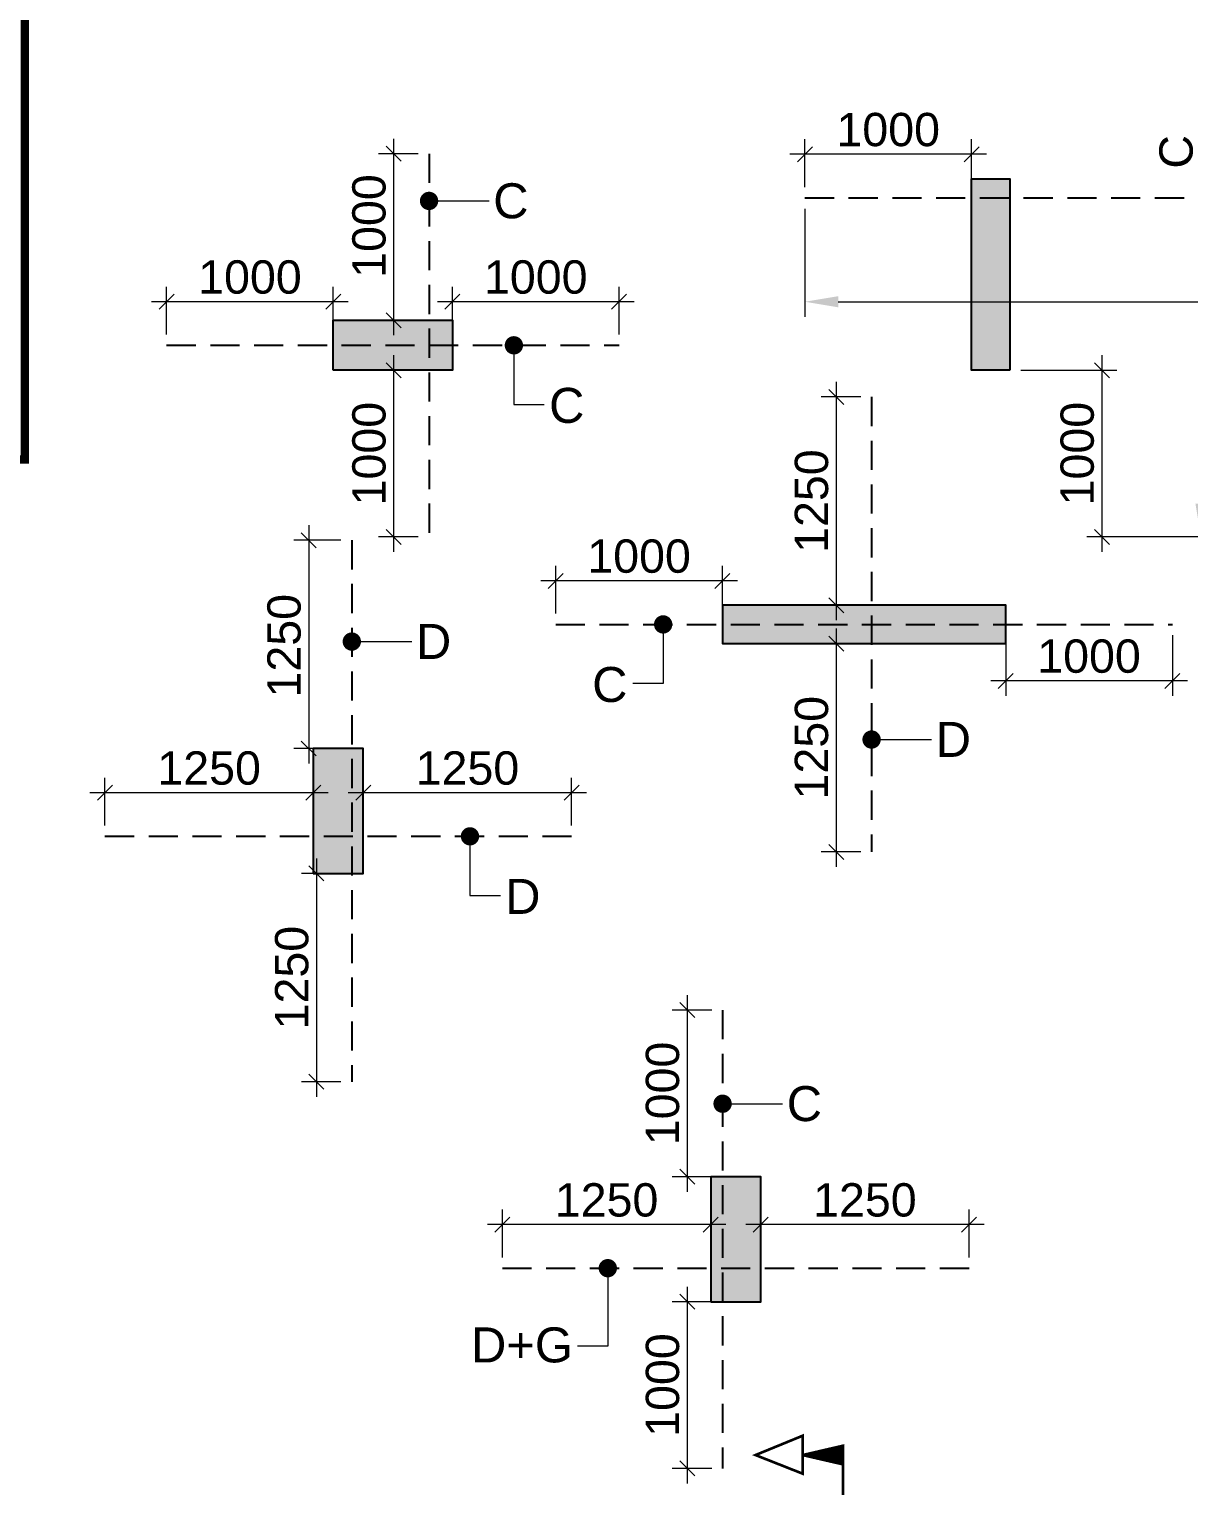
# Model space of a CAD drawing. Header units: millimetres. Extents: x 1123469 to 1752051, y -126924 to 196924.
# Drawn here: x 1473829 to 1480788, y 142469 to 151212 of the extents above; entities that cross this region are included whole.
import ezdxf

# ---------------------------------------------------------------- set-up
doc = ezdxf.new("R2010")
doc.units = ezdxf.units.MM
doc.header["$LTSCALE"] = 500
doc.header["$MEASUREMENT"] = 0
doc.header["$PDMODE"] = 34
doc.linetypes.add('CONTINOUS', pattern=[0])
doc.linetypes.add('HIDDEN', pattern=[0.375, 0.25, -0.125])
doc.layers.get('Defpoints').update_dxf_attribs({"lineweight": 0})
for name, color, linetype in [('3BEAM NO', 6, 'Continuous'), ('COL. DIM', 3, 'Continuous'), ('reinf.', 4, 'Continuous'), ('TEXT 1', 1, 'Continuous'), ('TOWER AREA COLUMN.', 6, 'Continuous')]:
    doc.layers.add(name, color=color, linetype=linetype)
for name, color, linetype, lineweight in [('ARWO', 1, 'Continuous', 18), ('CUT OUT', 1, 'Continuous', 13), ('FOOTING', 1, 'Continuous', 15), ('TOWER COL HATCH', 253, 'Continuous', 20)]:
    doc.layers.add(name, color=color, linetype=linetype, lineweight=lineweight)
doc.styles.add('3mm', font='arial.ttf')
doc.dimstyles.new('PARAMVEER', dxfattribs={"dimtxt": 200, "dimasz": 100, "dimexe": 0, "dimexo": 25, "dimgap": 10, "dimtad": 1, "dimdec": 0, "dimrnd": 5, "dimzin": 0, "dimdsep": 46, "dimtxsty": '3mm', "dimblk": 'OBLIQUE', "dimcen": 0.09, "dimdle": 75, "dimclrd": 1, "dimclre": 1, "dimclrt": 3, "dimadec": 0, "dimazin": 0, "dimtfac": 1, "dimtdec": 0, "dimtmove": 1, "dimatfit": 3, "dimfxl": 100, "dimtolj": 1, "dimtzin": 0, "dimlwd": 18, "dimlwe": 5, "dimarcsym": 0})
doc.dimstyles.new('PARAMVEER BEAM', dxfattribs={"dimtxt": 200, "dimasz": 100, "dimexe": 0, "dimexo": 0, "dimgap": 10, "dimtad": 1, "dimdec": 0, "dimzin": 0, "dimdsep": 46, "dimtxsty": '3mm', "dimblk": 'ARCHTICK', "dimcen": 0.09, "dimdle": 75, "dimclrd": 1, "dimclre": 1, "dimclrt": 3, "dimadec": 0, "dimazin": 0, "dimtfac": 1, "dimtdec": 0, "dimtmove": 1, "dimatfit": 3, "dimfxl": 100, "dimtolj": 1, "dimtzin": 0, "dimlwd": 18, "dimlwe": 5, "dimarcsym": 0})

# ---------------------------------------------------------------- blocks, each defined once
blk = doc.blocks.new('3tgra')
at = {"layer": 'TOWER COL HATCH'}
h = blk.add_hatch(color=253, dxfattribs=at)
h.dxf.hatch_style = 1
h.paths.add_polyline_path([(1381890.618984255, 86141.58179549355), (1381660.618984255, 86141.58179549355), (1381660.618984255, 87291.58179549355), (1381890.618984255, 87291.58179549355)])
h = blk.add_hatch(color=253, dxfattribs=at)
h.dxf.hatch_style = 1
h.paths.add_polyline_path([(1377830.6189848, 86141.58179502218), (1377830.6189848, 86441.58179502218), (1378545.6189848, 86441.58179502218), (1378545.6189848, 86141.58179502218)])
h = blk.add_hatch(color=253, dxfattribs=at)
h.dxf.hatch_style = 1
h.paths.add_polyline_path([(1381865.624769447, 84501.58179502154), (1381865.624769447, 84731.58179502154), (1380165.624769447, 84731.58179502154), (1380165.624769447, 84501.58179502154)])
h = blk.add_hatch(color=253, dxfattribs=at)
h.dxf.hatch_style = 1
h.paths.add_polyline_path([(1377710.63102406, 83121.8966615872), (1378010.63102406, 83121.8966615872), (1378010.63102406, 83871.8966615872), (1377710.63102406, 83871.8966615872)])
h = blk.add_hatch(color=253, dxfattribs=at)
h.dxf.hatch_style = 1
h.paths.add_polyline_path([(1380095.624769447, 80551.73729155067), (1380395.624769447, 80551.73729155067), (1380395.624769447, 81301.73729155067), (1380095.624769447, 81301.73729155067)])
at = {"layer": 'TOWER AREA COLUMN.', "color": 4}
for points in [[(1381890.618984255, 86141.58179549355), (1381660.618984255, 86141.58179549355), (1381660.618984255, 87291.58179549355), (1381890.618984255, 87291.58179549355)], [(1377830.6189848, 86141.58179502218), (1377830.6189848, 86441.58179502218), (1378545.6189848, 86441.58179502218), (1378545.6189848, 86141.58179502218)], [(1381865.624769447, 84501.58179502154), (1381865.624769447, 84731.58179502154), (1380165.624769447, 84731.58179502154), (1380165.624769447, 84501.58179502154)], [(1377710.63102406, 83121.8966615872), (1378010.63102406, 83121.8966615872), (1378010.63102406, 83871.8966615872), (1377710.63102406, 83871.8966615872)], [(1380095.624769447, 80551.73729155067), (1380395.624769447, 80551.73729155067), (1380395.624769447, 81301.73729155067), (1380095.624769447, 81301.73729155067)]]:
    blk.add_lwpolyline(points, close=True, dxfattribs=at)
blk = doc.blocks.new('_Oblique')
at = {"color": 0, "linetype": 'ByBlock', "lineweight": -2}
blk.add_line((-0.5, -0.5), (0.5, 0.5), dxfattribs=at)
blk = doc.blocks.new('*D252')
at = {"layer": 'COL. DIM', "color": 1, "lineweight": 18, "ltscale": 10, "transparency": 16777216}
blk.add_line((1476016.57378062, 149254.0730525189), (1476016.57378062, 148074.0730525189), dxfattribs=at)
at = {"layer": 'COL. DIM', "color": 1, "linetype": 'CONTINOUS', "lineweight": 5, "ltscale": 10, "transparency": 16777216}
for p, q in [((1476163.980655064, 149164.0730525189), (1475926.57378062, 149164.0730525189)), ((1476163.980655064, 148164.0730525189), (1475926.57378062, 148164.0730525189))]:
    blk.add_line(p, q, dxfattribs=at)
at = {"layer": 'Defpoints', "color": 0, "ltscale": 10, "transparency": 16777216}
for p in [(1476228.980655064, 149164.0730525189), (1476016.57378062, 148164.0730525189), (1476228.980655064, 148164.0730525189)]:
    blk.add_point(p, dxfattribs=at)
at = {"layer": 'COL. DIM', "color": 1, "lineweight": 18, "ltscale": 10, "transparency": 16777216, "xscale": 90, "yscale": 90, "zscale": 90}
for p, rotation in [((1476016.57378062, 149164.0730525189), 90), ((1476016.57378062, 148164.0730525189), 270)]:
    blk.add_blockref('_Oblique', p, dxfattribs=dict(at, rotation=rotation))
at = {"layer": 'COL. DIM', "color": 3, "ltscale": 10, "transparency": 16777216, "insert": (1475869.459183075, 148664.0730525184), "char_height": 200, "attachment_point": 5, "rotation": 90, "style": '3mm'}
blk.add_mtext('\\A1;1000', dxfattribs=at)
blk = doc.blocks.new('_ArchTick')
at = {"color": 0, "linetype": 'ByBlock', "const_width": 0.15}
blk.add_lwpolyline([(-0.5, -0.5), (0.5, 0.5)], dxfattribs=at)
blk = doc.blocks.new('*D253')
at = {"layer": 'COL. DIM', "color": 1, "linetype": 'CONTINOUS', "lineweight": 5, "ltscale": 10, "transparency": 16777216}
for p, q in [((1476369.236542885, 149379.0730525188), (1476369.236542885, 149665.6026769682)), ((1477369.236542885, 149379.0730525188), (1477369.236542885, 149665.6026769682))]:
    blk.add_line(p, q, dxfattribs=at)
at = {"layer": 'COL. DIM', "color": 1, "lineweight": 18, "ltscale": 10, "transparency": 16777216}
blk.add_line((1477459.236542885, 149575.6026769682), (1476279.236542885, 149575.6026769682), dxfattribs=at)
at = {"layer": 'Defpoints', "color": 0, "ltscale": 10, "transparency": 16777216}
for p in [(1476369.236542885, 149575.6026769682), (1476369.236542885, 149314.0730525188), (1477369.236542885, 149314.0730525188)]:
    blk.add_point(p, dxfattribs=at)
at = {"layer": 'COL. DIM', "color": 1, "lineweight": 18, "ltscale": 10, "transparency": 16777216, "xscale": 90, "yscale": 90, "zscale": 90, "rotation": 180}
blk.add_blockref('_Oblique', (1476369.236542885, 149575.6026769682), dxfattribs=at)
at = {"layer": 'COL. DIM', "color": 1, "lineweight": 18, "ltscale": 10, "transparency": 16777216, "xscale": 90, "yscale": 90, "zscale": 90}
blk.add_blockref('_Oblique', (1477369.236542885, 149575.6026769682), dxfattribs=at)
at = {"layer": 'COL. DIM', "color": 3, "ltscale": 10, "transparency": 16777216, "insert": (1476869.236542885, 149722.7172745125), "char_height": 200, "attachment_point": 5, "style": '3mm'}
blk.add_mtext('\\A1;1000', dxfattribs=at)
blk = doc.blocks.new('*D254')
at = {"layer": 'COL. DIM', "color": 1, "lineweight": 18, "ltscale": 10, "transparency": 16777216}
blk.add_line((1476016.573780621, 150554.0730525198), (1476016.573780621, 149374.0730525198), dxfattribs=at)
at = {"layer": 'COL. DIM', "color": 1, "linetype": 'CONTINOUS', "lineweight": 5, "ltscale": 10, "transparency": 16777216}
for p, q in [((1476163.980655064, 150464.0730525198), (1475926.573780621, 150464.0730525198)), ((1476163.980655064, 149464.0730525198), (1475926.573780621, 149464.0730525198))]:
    blk.add_line(p, q, dxfattribs=at)
at = {"layer": 'Defpoints', "color": 0, "ltscale": 10, "transparency": 16777216}
for p in [(1476228.980655064, 150464.0730525198), (1476016.573780621, 149464.0730525198), (1476228.980655064, 149464.0730525198)]:
    blk.add_point(p, dxfattribs=at)
at = {"layer": 'COL. DIM', "color": 1, "lineweight": 18, "ltscale": 10, "transparency": 16777216, "xscale": 90, "yscale": 90, "zscale": 90}
for p, rotation in [((1476016.573780621, 150464.0730525198), 90), ((1476016.573780621, 149464.0730525198), 270)]:
    blk.add_blockref('_Oblique', p, dxfattribs=dict(at, rotation=rotation))
at = {"layer": 'COL. DIM', "color": 3, "ltscale": 10, "transparency": 16777216, "insert": (1475869.459183074, 150029.911032644), "char_height": 200, "attachment_point": 5, "rotation": 90, "style": '3mm'}
blk.add_mtext('\\A1;1000', dxfattribs=at)
blk = doc.blocks.new('*D255')
at = {"layer": 'COL. DIM', "color": 1, "linetype": 'CONTINOUS', "lineweight": 5, "ltscale": 10, "transparency": 16777216}
for p, q in [((1474654.236542885, 149379.0730525188), (1474654.236542885, 149665.6026769682)), ((1475654.236542885, 149379.0730525188), (1475654.236542885, 149665.6026769682))]:
    blk.add_line(p, q, dxfattribs=at)
at = {"layer": 'COL. DIM', "color": 1, "lineweight": 18, "ltscale": 10, "transparency": 16777216}
blk.add_line((1475744.236542885, 149575.6026769682), (1474564.236542885, 149575.6026769682), dxfattribs=at)
at = {"layer": 'Defpoints', "color": 0, "ltscale": 10, "transparency": 16777216}
for p in [(1474654.236542885, 149575.6026769682), (1474654.236542885, 149314.0730525188), (1475654.236542885, 149314.0730525188)]:
    blk.add_point(p, dxfattribs=at)
at = {"layer": 'COL. DIM', "color": 1, "lineweight": 18, "ltscale": 10, "transparency": 16777216, "xscale": 90, "yscale": 90, "zscale": 90, "rotation": 180}
blk.add_blockref('_Oblique', (1474654.236542885, 149575.6026769682), dxfattribs=at)
at = {"layer": 'COL. DIM', "color": 1, "lineweight": 18, "ltscale": 10, "transparency": 16777216, "xscale": 90, "yscale": 90, "zscale": 90}
blk.add_blockref('_Oblique', (1475654.236542885, 149575.6026769682), dxfattribs=at)
at = {"layer": 'COL. DIM', "color": 3, "ltscale": 10, "transparency": 16777216, "insert": (1475154.236542885, 149722.7172745125), "char_height": 200, "attachment_point": 5, "style": '3mm'}
blk.add_mtext('\\A1;1000', dxfattribs=at)
blk = doc.blocks.new('*D256')
at = {"layer": 'COL. DIM', "color": 1, "lineweight": 18, "ltscale": 10, "transparency": 16777216}
blk.add_line((1480266.423097395, 149254.0730529903), (1480266.423097395, 148074.0730529903), dxfattribs=at)
at = {"layer": 'COL. DIM', "color": 1, "linetype": 'CONTINOUS', "lineweight": 5, "ltscale": 10, "transparency": 16777216}
for p, q in [((1479779.236542341, 149164.0730529903), (1480356.423097395, 149164.0730529903)), ((1481338.980655064, 148164.0730529903), (1480176.423097395, 148164.0730529903))]:
    blk.add_line(p, q, dxfattribs=at)
at = {"layer": 'Defpoints', "color": 0, "ltscale": 10, "transparency": 16777216}
for p in [(1479714.236542341, 149164.0730529903), (1480266.423097395, 148164.0730529903), (1481403.980655064, 148164.0730529903)]:
    blk.add_point(p, dxfattribs=at)
at = {"layer": 'COL. DIM', "color": 1, "lineweight": 18, "ltscale": 10, "transparency": 16777216, "xscale": 90, "yscale": 90, "zscale": 90}
for p, rotation in [((1480266.423097395, 149164.0730529903), 90), ((1480266.423097395, 148164.0730529903), 270)]:
    blk.add_blockref('_Oblique', p, dxfattribs=dict(at, rotation=rotation))
at = {"layer": 'COL. DIM', "color": 3, "ltscale": 10, "transparency": 16777216, "insert": (1480119.308499851, 148664.0730529898), "char_height": 200, "attachment_point": 5, "rotation": 90, "style": '3mm'}
blk.add_mtext('\\A1;1000', dxfattribs=at)
blk = doc.blocks.new('*D259')
at = {"layer": 'COL. DIM', "color": 1, "linetype": 'CONTINOUS', "lineweight": 5, "ltscale": 10, "transparency": 16777216}
for p, q in [((1478484.23654234, 150263.9360892332), (1478484.23654234, 150550.4657136826)), ((1479484.23654234, 150263.9360892332), (1479484.23654234, 150550.4657136826))]:
    blk.add_line(p, q, dxfattribs=at)
at = {"layer": 'COL. DIM', "color": 1, "lineweight": 18, "ltscale": 10, "transparency": 16777216}
blk.add_line((1479574.23654234, 150460.4657136826), (1478394.23654234, 150460.4657136826), dxfattribs=at)
at = {"layer": 'Defpoints', "color": 0, "ltscale": 10, "transparency": 16777216}
for p in [(1478484.23654234, 150460.4657136826), (1478484.23654234, 150198.9360892332), (1479484.23654234, 150198.9360892332)]:
    blk.add_point(p, dxfattribs=at)
at = {"layer": 'COL. DIM', "color": 1, "lineweight": 18, "ltscale": 10, "transparency": 16777216, "xscale": 90, "yscale": 90, "zscale": 90, "rotation": 180}
blk.add_blockref('_Oblique', (1478484.23654234, 150460.4657136826), dxfattribs=at)
at = {"layer": 'COL. DIM', "color": 1, "lineweight": 18, "ltscale": 10, "transparency": 16777216, "xscale": 90, "yscale": 90, "zscale": 90}
blk.add_blockref('_Oblique', (1479484.23654234, 150460.4657136826), dxfattribs=at)
at = {"layer": 'COL. DIM', "color": 3, "ltscale": 10, "transparency": 16777216, "insert": (1478984.23654234, 150607.5803112269), "char_height": 200, "attachment_point": 5, "style": '3mm'}
blk.add_mtext('\\A1;1000', dxfattribs=at)
blk = doc.blocks.new('*D260')
at = {"layer": 'COL. DIM', "color": 1, "linetype": 'CONTINOUS', "lineweight": 5, "ltscale": 10, "transparency": 16777216}
for p, q in [((1478484.23654234, 150133.9360892332), (1478484.23654234, 149485.4781619952)), ((1482544.236542885, 150133.9360892332), (1482544.236542885, 149485.4781619952))]:
    blk.add_line(p, q, dxfattribs=at)
at = {"layer": 'COL. DIM', "color": 1, "lineweight": 18, "ltscale": 10, "transparency": 16777216}
blk.add_line((1478684.23654234, 149575.4781619952), (1482344.236542885, 149575.4781619952), dxfattribs=at)
at = {"layer": 'COL. DIM', "color": 1, "ltscale": 10, "transparency": 16777216}
for points in [[(1478684.23654234, 149608.8114953286), (1478684.23654234, 149542.1448286619), (1478484.23654234, 149575.4781619952)], [(1482344.236542885, 149608.8114953286), (1482344.236542885, 149542.1448286619), (1482544.236542885, 149575.4781619952)]]:
    blk.add_solid(points, dxfattribs=at)
at = {"layer": 'Defpoints', "color": 0, "ltscale": 10, "transparency": 16777216}
for p in [(1478484.23654234, 150198.9360892332), (1482544.236542885, 150198.9360892332), (1482544.236542885, 149575.4781619952)]:
    blk.add_point(p, dxfattribs=at)
at = {"layer": 'COL. DIM', "color": 3, "ltscale": 10, "transparency": 16777216, "insert": (1481685.408104442, 149723.8888031958), "char_height": 200, "attachment_point": 5, "style": '3mm'}
blk.add_mtext('\\A1;C', dxfattribs=at)
blk = doc.blocks.new('*D261')
at = {"layer": 'COL. DIM', "color": 1, "linetype": 'CONTINOUS', "lineweight": 5, "ltscale": 10, "transparency": 16777216}
for p, q in [((1481338.980655064, 152099.0730525189), (1480771.10108648, 152099.0730525189)), ((1481338.980655064, 148164.0730529903), (1480771.10108648, 148164.0730529903))]:
    blk.add_line(p, q, dxfattribs=at)
at = {"layer": 'COL. DIM', "color": 1, "lineweight": 18, "ltscale": 10, "transparency": 16777216}
blk.add_line((1480861.10108648, 151899.0730525189), (1480861.10108648, 148364.0730529903), dxfattribs=at)
at = {"layer": 'COL. DIM', "color": 1, "ltscale": 10, "transparency": 16777216}
for points in [[(1480827.767753147, 151899.0730525189), (1480894.434419813, 151899.0730525189), (1480861.10108648, 152099.0730525189)], [(1480827.767753147, 148364.0730529903), (1480894.434419813, 148364.0730529903), (1480861.10108648, 148164.0730529903)]]:
    blk.add_solid(points, dxfattribs=at)
at = {"layer": 'Defpoints', "color": 0, "ltscale": 10, "transparency": 16777216}
for p in [(1481403.980655064, 152099.0730525189), (1480861.10108648, 148164.0730529903), (1481403.980655064, 148164.0730529903)]:
    blk.add_point(p, dxfattribs=at)
at = {"layer": 'COL. DIM', "color": 3, "ltscale": 10, "transparency": 16777216, "insert": (1480712.690445277, 150475.3668679264), "char_height": 200, "attachment_point": 5, "rotation": 90, "style": '3mm'}
blk.add_mtext('\\A1;C', dxfattribs=at)
blk = doc.blocks.new('*D266')
at = {"layer": 'COL. DIM', "color": 1, "lineweight": 18, "ltscale": 10, "transparency": 16777216}
blk.add_line((1478672.027398977, 147614.0730525182), (1478672.027398977, 146184.0730525182), dxfattribs=at)
at = {"layer": 'COL. DIM', "color": 1, "linetype": 'CONTINOUS', "lineweight": 5, "ltscale": 10, "transparency": 16777216}
for p, q in [((1478819.43427342, 147524.0730525182), (1478582.027398977, 147524.0730525182)), ((1478819.43427342, 146274.0730525182), (1478582.027398977, 146274.0730525182))]:
    blk.add_line(p, q, dxfattribs=at)
at = {"layer": 'Defpoints', "color": 0, "ltscale": 10, "transparency": 16777216}
for p in [(1478884.43427342, 147524.0730525182), (1478672.027398977, 146274.0730525182), (1478884.43427342, 146274.0730525182)]:
    blk.add_point(p, dxfattribs=at)
at = {"layer": 'COL. DIM', "color": 1, "lineweight": 18, "ltscale": 10, "transparency": 16777216, "xscale": 90, "yscale": 90, "zscale": 90}
for p, rotation in [((1478672.027398977, 147524.0730525182), 90), ((1478672.027398977, 146274.0730525182), 270)]:
    blk.add_blockref('_Oblique', p, dxfattribs=dict(at, rotation=rotation))
at = {"layer": 'COL. DIM', "color": 3, "ltscale": 10, "transparency": 16777216, "insert": (1478524.912801433, 146899.0730525178), "char_height": 200, "attachment_point": 5, "rotation": 90, "style": '3mm'}
blk.add_mtext('\\A1;1250', dxfattribs=at)
blk = doc.blocks.new('*D267')
at = {"layer": 'COL. DIM', "color": 1, "linetype": 'CONTINOUS', "lineweight": 5, "ltscale": 10, "transparency": 16777216}
for p, q in [((1476989.242327532, 147704.0730525182), (1476989.242327532, 147990.6026769676)), ((1477989.242327532, 147704.0730525182), (1477989.242327532, 147990.6026769676))]:
    blk.add_line(p, q, dxfattribs=at)
at = {"layer": 'COL. DIM', "color": 1, "lineweight": 18, "ltscale": 10, "transparency": 16777216}
blk.add_line((1478079.242327532, 147900.6026769676), (1476899.242327532, 147900.6026769676), dxfattribs=at)
at = {"layer": 'Defpoints', "color": 0, "ltscale": 10, "transparency": 16777216}
for p in [(1476989.242327532, 147900.6026769676), (1476989.242327532, 147639.0730525182), (1477989.242327532, 147639.0730525182)]:
    blk.add_point(p, dxfattribs=at)
at = {"layer": 'COL. DIM', "color": 1, "lineweight": 18, "ltscale": 10, "transparency": 16777216, "xscale": 90, "yscale": 90, "zscale": 90, "rotation": 180}
blk.add_blockref('_Oblique', (1476989.242327532, 147900.6026769676), dxfattribs=at)
at = {"layer": 'COL. DIM', "color": 1, "lineweight": 18, "ltscale": 10, "transparency": 16777216, "xscale": 90, "yscale": 90, "zscale": 90}
blk.add_blockref('_Oblique', (1477989.242327532, 147900.6026769676), dxfattribs=at)
at = {"layer": 'COL. DIM', "color": 3, "ltscale": 10, "transparency": 16777216, "insert": (1477489.242327532, 148047.7172745119), "char_height": 200, "attachment_point": 5, "style": '3mm'}
blk.add_mtext('\\A1;1000', dxfattribs=at)
blk = doc.blocks.new('*D268')
at = {"layer": 'COL. DIM', "color": 1, "linetype": 'CONTINOUS', "lineweight": 5, "ltscale": 10, "transparency": 16777216}
for p, q in [((1479689.242327532, 147574.0730525182), (1479689.242327532, 147210.4409134518)), ((1480689.242327532, 147574.0730525182), (1480689.242327532, 147210.4409134518))]:
    blk.add_line(p, q, dxfattribs=at)
at = {"layer": 'COL. DIM', "color": 1, "lineweight": 18, "ltscale": 10, "transparency": 16777216}
blk.add_line((1480779.242327532, 147300.4409134518), (1479599.242327532, 147300.4409134518), dxfattribs=at)
at = {"layer": 'Defpoints', "color": 0, "ltscale": 10, "transparency": 16777216}
for p in [(1479689.242327532, 147639.0730525182), (1480689.242327532, 147639.0730525182), (1479689.242327532, 147300.4409134518)]:
    blk.add_point(p, dxfattribs=at)
at = {"layer": 'COL. DIM', "color": 1, "lineweight": 18, "ltscale": 10, "transparency": 16777216, "xscale": 90, "yscale": 90, "zscale": 90, "rotation": 180}
blk.add_blockref('_Oblique', (1479689.242327532, 147300.4409134518), dxfattribs=at)
at = {"layer": 'COL. DIM', "color": 1, "lineweight": 18, "ltscale": 10, "transparency": 16777216, "xscale": 90, "yscale": 90, "zscale": 90}
blk.add_blockref('_Oblique', (1480689.242327532, 147300.4409134518), dxfattribs=at)
at = {"layer": 'COL. DIM', "color": 3, "ltscale": 10, "transparency": 16777216, "insert": (1480189.242327532, 147447.5555109961), "char_height": 200, "attachment_point": 5, "style": '3mm'}
blk.add_mtext('\\A1;1000', dxfattribs=at)
blk = doc.blocks.new('*D269')
at = {"layer": 'COL. DIM', "color": 1, "lineweight": 18, "ltscale": 10, "transparency": 16777216}
blk.add_line((1478672.027398978, 149094.0730525182), (1478672.027398978, 147664.0730525182), dxfattribs=at)
at = {"layer": 'COL. DIM', "color": 1, "linetype": 'CONTINOUS', "lineweight": 5, "ltscale": 10, "transparency": 16777216}
for p, q in [((1478819.43427342, 149004.0730525182), (1478582.027398978, 149004.0730525182)), ((1478819.43427342, 147754.0730525182), (1478582.027398978, 147754.0730525182))]:
    blk.add_line(p, q, dxfattribs=at)
at = {"layer": 'Defpoints', "color": 0, "ltscale": 10, "transparency": 16777216}
for p in [(1478884.43427342, 149004.0730525182), (1478672.027398978, 147754.0730525182), (1478884.43427342, 147754.0730525182)]:
    blk.add_point(p, dxfattribs=at)
at = {"layer": 'COL. DIM', "color": 1, "lineweight": 18, "ltscale": 10, "transparency": 16777216, "xscale": 90, "yscale": 90, "zscale": 90}
for p, rotation in [((1478672.027398978, 149004.0730525182), 90), ((1478672.027398978, 147754.0730525182), 270)]:
    blk.add_blockref('_Oblique', p, dxfattribs=dict(at, rotation=rotation))
at = {"layer": 'COL. DIM', "color": 3, "ltscale": 10, "transparency": 16777216, "insert": (1478524.912801433, 148379.0730525178), "char_height": 200, "attachment_point": 5, "rotation": 90, "style": '3mm'}
blk.add_mtext('\\A1;1250', dxfattribs=at)
blk = doc.blocks.new('*D353')
at = {"layer": 'COL. DIM', "color": 1, "lineweight": 18, "ltscale": 10, "transparency": 16777216}
blk.add_line((1477777.983740414, 143664.2285490474), (1477777.983740414, 142484.2285490474), dxfattribs=at)
at = {"layer": 'COL. DIM', "color": 1, "linetype": 'CONTINOUS', "lineweight": 5, "ltscale": 10, "transparency": 16777216}
for p, q in [((1477925.390614846, 143574.2285490474), (1477687.983740414, 143574.2285490474)), ((1477925.390614846, 142574.2285490474), (1477687.983740414, 142574.2285490474))]:
    blk.add_line(p, q, dxfattribs=at)
at = {"layer": 'Defpoints', "color": 0, "ltscale": 10, "transparency": 16777216}
for p in [(1477990.390614846, 143574.2285490474), (1477777.983740414, 142574.2285490474), (1477990.390614846, 142574.2285490474)]:
    blk.add_point(p, dxfattribs=at)
at = {"layer": 'COL. DIM', "color": 1, "lineweight": 18, "ltscale": 10, "transparency": 16777216, "xscale": 90, "yscale": 90, "zscale": 90}
for p, rotation in [((1477777.983740414, 143574.2285490474), 90), ((1477777.983740414, 142574.2285490474), 270)]:
    blk.add_blockref('_Oblique', p, dxfattribs=dict(at, rotation=rotation))
at = {"layer": 'COL. DIM', "color": 3, "ltscale": 10, "transparency": 16777216, "insert": (1477630.869142869, 143074.2285490469), "char_height": 200, "attachment_point": 5, "rotation": 90, "style": '3mm'}
blk.add_mtext('\\A1;1000', dxfattribs=at)
blk = doc.blocks.new('*D354')
at = {"layer": 'COL. DIM', "color": 1, "linetype": 'CONTINOUS', "lineweight": 5, "ltscale": 10, "transparency": 16777216}
for p, q in [((1476669.242327532, 143840.5113248843), (1476669.242327532, 144127.0409493337)), ((1477919.242327532, 143840.5113248843), (1477919.242327532, 144127.0409493337))]:
    blk.add_line(p, q, dxfattribs=at)
at = {"layer": 'COL. DIM', "color": 1, "lineweight": 18, "ltscale": 10, "transparency": 16777216}
blk.add_line((1478009.242327532, 144037.0409493337), (1476579.242327532, 144037.0409493337), dxfattribs=at)
at = {"layer": 'Defpoints', "color": 0, "ltscale": 10, "transparency": 16777216}
for p in [(1476669.242327532, 144037.0409493337), (1476669.242327532, 143775.5113248843), (1477919.242327532, 143775.5113248843)]:
    blk.add_point(p, dxfattribs=at)
at = {"layer": 'COL. DIM', "color": 1, "lineweight": 18, "ltscale": 10, "transparency": 16777216, "xscale": 90, "yscale": 90, "zscale": 90, "rotation": 180}
blk.add_blockref('_Oblique', (1476669.242327532, 144037.0409493337), dxfattribs=at)
at = {"layer": 'COL. DIM', "color": 1, "lineweight": 18, "ltscale": 10, "transparency": 16777216, "xscale": 90, "yscale": 90, "zscale": 90}
blk.add_blockref('_Oblique', (1477919.242327532, 144037.0409493337), dxfattribs=at)
at = {"layer": 'COL. DIM', "color": 3, "ltscale": 10, "transparency": 16777216, "insert": (1477294.242327532, 144184.155546878), "char_height": 200, "attachment_point": 5, "style": '3mm'}
blk.add_mtext('\\A1;1250', dxfattribs=at)
blk = doc.blocks.new('*D355')
at = {"layer": 'COL. DIM', "color": 1, "linetype": 'CONTINOUS', "lineweight": 5, "ltscale": 10, "transparency": 16777216}
for p, q in [((1478219.242327532, 143840.5113248843), (1478219.242327532, 144127.0409493337)), ((1479469.242327532, 143840.5113248843), (1479469.242327532, 144127.0409493337))]:
    blk.add_line(p, q, dxfattribs=at)
at = {"layer": 'COL. DIM', "color": 1, "lineweight": 18, "ltscale": 10, "transparency": 16777216}
blk.add_line((1479559.242327532, 144037.0409493337), (1478129.242327532, 144037.0409493337), dxfattribs=at)
at = {"layer": 'Defpoints', "color": 0, "ltscale": 10, "transparency": 16777216}
for p in [(1478219.242327532, 144037.0409493337), (1478219.242327532, 143775.5113248843), (1479469.242327532, 143775.5113248843)]:
    blk.add_point(p, dxfattribs=at)
at = {"layer": 'COL. DIM', "color": 1, "lineweight": 18, "ltscale": 10, "transparency": 16777216, "xscale": 90, "yscale": 90, "zscale": 90, "rotation": 180}
blk.add_blockref('_Oblique', (1478219.242327532, 144037.0409493337), dxfattribs=at)
at = {"layer": 'COL. DIM', "color": 1, "lineweight": 18, "ltscale": 10, "transparency": 16777216, "xscale": 90, "yscale": 90, "zscale": 90}
blk.add_blockref('_Oblique', (1479469.242327532, 144037.0409493337), dxfattribs=at)
at = {"layer": 'COL. DIM', "color": 3, "ltscale": 10, "transparency": 16777216, "insert": (1478844.242327532, 144184.155546878), "char_height": 200, "attachment_point": 5, "style": '3mm'}
blk.add_mtext('\\A1;1250', dxfattribs=at)
blk = doc.blocks.new('*D356')
at = {"layer": 'COL. DIM', "color": 1, "lineweight": 18, "ltscale": 10, "transparency": 16777216}
blk.add_line((1477777.983740414, 145414.2285490474), (1477777.983740414, 144234.2285490474), dxfattribs=at)
at = {"layer": 'COL. DIM', "color": 1, "linetype": 'CONTINOUS', "lineweight": 5, "ltscale": 10, "transparency": 16777216}
for p, q in [((1477925.390614846, 145324.2285490474), (1477687.983740414, 145324.2285490474)), ((1477925.390614846, 144324.2285490474), (1477687.983740414, 144324.2285490474))]:
    blk.add_line(p, q, dxfattribs=at)
at = {"layer": 'Defpoints', "color": 0, "ltscale": 10, "transparency": 16777216}
for p in [(1477990.390614846, 145324.2285490474), (1477777.983740414, 144324.2285490474), (1477990.390614846, 144324.2285490474)]:
    blk.add_point(p, dxfattribs=at)
at = {"layer": 'COL. DIM', "color": 1, "lineweight": 18, "ltscale": 10, "transparency": 16777216, "xscale": 90, "yscale": 90, "zscale": 90}
for p, rotation in [((1477777.983740414, 145324.2285490474), 90), ((1477777.983740414, 144324.2285490474), 270)]:
    blk.add_blockref('_Oblique', p, dxfattribs=dict(at, rotation=rotation))
at = {"layer": 'COL. DIM', "color": 3, "ltscale": 10, "transparency": 16777216, "insert": (1477630.869142869, 144824.2285490469), "char_height": 200, "attachment_point": 5, "rotation": 90, "style": '3mm'}
blk.add_mtext('\\A1;1000', dxfattribs=at)
blk = doc.blocks.new('*D357')
at = {"layer": 'COL. DIM', "color": 1, "lineweight": 18, "ltscale": 10, "transparency": 16777216}
blk.add_line((1475553.106921235, 146234.3879190839), (1475553.106921235, 144804.3879190839), dxfattribs=at)
at = {"layer": 'COL. DIM', "color": 1, "linetype": 'CONTINOUS', "lineweight": 5, "ltscale": 10, "transparency": 16777216}
for p, q in [((1475700.513795677, 146144.3879190839), (1475463.106921235, 146144.3879190839)), ((1475700.513795677, 144894.3879190839), (1475463.106921235, 144894.3879190839))]:
    blk.add_line(p, q, dxfattribs=at)
at = {"layer": 'Defpoints', "color": 0, "ltscale": 10, "transparency": 16777216}
for p in [(1475765.513795677, 146144.3879190839), (1475553.106921235, 144894.3879190839), (1475765.513795677, 144894.3879190839)]:
    blk.add_point(p, dxfattribs=at)
at = {"layer": 'COL. DIM', "color": 1, "lineweight": 18, "ltscale": 10, "transparency": 16777216, "xscale": 90, "yscale": 90, "zscale": 90}
for p, rotation in [((1475553.106921235, 146144.3879190839), 90), ((1475553.106921235, 144894.3879190839), 270)]:
    blk.add_blockref('_Oblique', p, dxfattribs=dict(at, rotation=rotation))
at = {"layer": 'COL. DIM', "color": 3, "ltscale": 10, "transparency": 16777216, "insert": (1475405.99232369, 145519.3879190835), "char_height": 200, "attachment_point": 5, "rotation": 90, "style": '3mm'}
blk.add_mtext('\\A1;1250', dxfattribs=at)
blk = doc.blocks.new('*D358')
at = {"layer": 'COL. DIM', "color": 1, "linetype": 'CONTINOUS', "lineweight": 5, "ltscale": 10, "transparency": 16777216}
for p, q in [((1475834.248582145, 146432.2930614384), (1475834.248582145, 146718.8226858878)), ((1477084.248582145, 146432.2930614384), (1477084.248582145, 146718.8226858878))]:
    blk.add_line(p, q, dxfattribs=at)
at = {"layer": 'COL. DIM', "color": 1, "lineweight": 18, "ltscale": 10, "transparency": 16777216}
blk.add_line((1477174.248582145, 146628.8226858878), (1475744.248582145, 146628.8226858878), dxfattribs=at)
at = {"layer": 'Defpoints', "color": 0, "ltscale": 10, "transparency": 16777216}
for p in [(1475834.248582145, 146628.8226858878), (1475834.248582145, 146367.2930614384), (1477084.248582145, 146367.2930614384)]:
    blk.add_point(p, dxfattribs=at)
at = {"layer": 'COL. DIM', "color": 1, "lineweight": 18, "ltscale": 10, "transparency": 16777216, "xscale": 90, "yscale": 90, "zscale": 90, "rotation": 180}
blk.add_blockref('_Oblique', (1475834.248582145, 146628.8226858878), dxfattribs=at)
at = {"layer": 'COL. DIM', "color": 1, "lineweight": 18, "ltscale": 10, "transparency": 16777216, "xscale": 90, "yscale": 90, "zscale": 90}
blk.add_blockref('_Oblique', (1477084.248582145, 146628.8226858878), dxfattribs=at)
at = {"layer": 'COL. DIM', "color": 3, "ltscale": 10, "transparency": 16777216, "insert": (1476459.248582145, 146775.9372834321), "char_height": 200, "attachment_point": 5, "style": '3mm'}
blk.add_mtext('\\A1;1250', dxfattribs=at)
blk = doc.blocks.new('*D359')
at = {"layer": 'COL. DIM', "color": 1, "lineweight": 18, "ltscale": 10, "transparency": 16777216}
blk.add_line((1475507.034702238, 148234.3879190839), (1475507.034702238, 146804.3879190839), dxfattribs=at)
at = {"layer": 'COL. DIM', "color": 1, "linetype": 'CONTINOUS', "lineweight": 5, "ltscale": 10, "transparency": 16777216}
for p, q in [((1475700.513795677, 148144.3879190839), (1475417.034702238, 148144.3879190839)), ((1475700.513795677, 146894.3879190839), (1475417.034702238, 146894.3879190839))]:
    blk.add_line(p, q, dxfattribs=at)
at = {"layer": 'Defpoints', "color": 0, "ltscale": 10, "transparency": 16777216}
for p in [(1475765.513795677, 148144.3879190839), (1475507.034702238, 146894.3879190839), (1475765.513795677, 146894.3879190839)]:
    blk.add_point(p, dxfattribs=at)
at = {"layer": 'COL. DIM', "color": 1, "lineweight": 18, "ltscale": 10, "transparency": 16777216, "xscale": 90, "yscale": 90, "zscale": 90}
for p, rotation in [((1475507.034702238, 148144.3879190839), 90), ((1475507.034702238, 146894.3879190839), 270)]:
    blk.add_blockref('_Oblique', p, dxfattribs=dict(at, rotation=rotation))
at = {"layer": 'COL. DIM', "color": 3, "ltscale": 10, "transparency": 16777216, "insert": (1475359.92010469, 147511.0718546764), "char_height": 200, "attachment_point": 5, "rotation": 90, "style": '3mm'}
blk.add_mtext('\\A1;1250', dxfattribs=at)
blk = doc.blocks.new('*D360')
at = {"layer": 'COL. DIM', "color": 1, "linetype": 'CONTINOUS', "lineweight": 5, "ltscale": 10, "transparency": 16777216}
for p, q in [((1474284.248582145, 146432.2930614384), (1474284.248582145, 146718.8226858878)), ((1475534.248582145, 146432.2930614384), (1475534.248582145, 146718.8226858878))]:
    blk.add_line(p, q, dxfattribs=at)
at = {"layer": 'COL. DIM', "color": 1, "lineweight": 18, "ltscale": 10, "transparency": 16777216}
blk.add_line((1475624.248582145, 146628.8226858878), (1474194.248582145, 146628.8226858878), dxfattribs=at)
at = {"layer": 'Defpoints', "color": 0, "ltscale": 10, "transparency": 16777216}
for p in [(1474284.248582145, 146628.8226858878), (1474284.248582145, 146367.2930614384), (1475534.248582145, 146367.2930614384)]:
    blk.add_point(p, dxfattribs=at)
at = {"layer": 'COL. DIM', "color": 1, "lineweight": 18, "ltscale": 10, "transparency": 16777216, "xscale": 90, "yscale": 90, "zscale": 90, "rotation": 180}
blk.add_blockref('_Oblique', (1474284.248582145, 146628.8226858878), dxfattribs=at)
at = {"layer": 'COL. DIM', "color": 1, "lineweight": 18, "ltscale": 10, "transparency": 16777216, "xscale": 90, "yscale": 90, "zscale": 90}
blk.add_blockref('_Oblique', (1475534.248582145, 146628.8226858878), dxfattribs=at)
at = {"layer": 'COL. DIM', "color": 3, "ltscale": 10, "transparency": 16777216, "insert": (1474909.248582145, 146775.9372834321), "char_height": 200, "attachment_point": 5, "style": '3mm'}
blk.add_mtext('\\A1;1250', dxfattribs=at)

msp = doc.modelspace()

# ---------------------------------------------------------------- linework, layer by layer
at = {"layer": '3BEAM NO', "color": 4}
msp.add_line((1478470.206335483, 142769.8962102563, -7.851765953677085e-07), (1478470.206335483, 142542.5437439962, -7.843609217412887e-07), dxfattribs=at)
at = {"layer": '3BEAM NO', "color": 4, "extrusion": (-3.227238060428332e-09, -4.963612873298862e-18, 1), "const_width": 15.97339125}
for points, elevation in [([(1478470.206335478, 142769.8962102497), (1478470.206335478, 142542.5437439897), (1478187.958448955, 142654.041987072), (1478470.206335478, 142769.8962102497)], -0.004772160498409474), ([(1478470.206335481, 142654.0419871213), (1478712.630044186, 142654.0419871167), (1478712.630044187, 142143.5267560754)], -0.004772157680820226)]:
    msp.add_lwpolyline(points, dxfattribs=dict(at, elevation=elevation))
at = {"layer": 'FOOTING', "color": 3, "ltscale": 10, "const_width": 50}
msp.add_lwpolyline([(1514784.247951408, 139394.2285481437), (1488604.248587498, 139394.2285481436), (1488604.248587498, 126979.2510576845), (1480049.2485808, 126979.2510576845), (1480049.2485808, 126464.2510576846), (1471269.248583482, 126464.2510576846), (1471269.248583482, 126979.2510576845), (1462714.248571454, 126979.2510576845), (1462714.248571454, 148629.3879190959), (1473804.236542885, 148629.3879190959), (1473804.236542885, 158914.0730525188), (1482679.236699605, 158914.0730525188), (1482679.236386165, 157414.0730525182), (1486629.236542885, 157414.0730525182), (1486629.236542885, 156599.2285490907), (1488324.24858296, 156599.2285490907), (1488324.24858296, 155194.2285490906), (1515064.247955946, 155194.2285490906)], dxfattribs=at)
at = {"layer": 'reinf.', "color": 4, "linetype": 'HIDDEN', "ltscale": 1.4}
for p, q in [((1476228.980655063, 150464.0730525197), (1476228.980655063, 148164.0730525188)), ((1478484.23654234, 150198.9360892332), (1482544.236542885, 150198.9360892332)), ((1474654.236542885, 149314.0730525189), (1477369.236542885, 149314.0730525188)), ((1478884.43427342, 149004.0730525182), (1478884.43427342, 146274.0730525182)), ((1475765.513795676, 148144.3879190838), (1475765.513795676, 144894.3879190838)), ((1476989.242327532, 147639.0730525182), (1480689.242327532, 147639.0730525182)), ((1474284.248582145, 146367.2930614385), (1477084.248582145, 146367.2930614384)), ((1477990.390614846, 145324.2285490473), (1477990.390614846, 142574.2285490473)), ((1476669.242327532, 143775.5113248843), (1479469.242327532, 143775.5113248843))]:
    msp.add_line(p, q, dxfattribs=at)

# ---------------------------------------------------------------- block references
at = {"layer": 'CUT OUT', "color": 4}
msp.add_blockref('3tgra', (97823.6175580849, 63022.49125749664), dxfattribs=at)

# ---------------------------------------------------------------- texts
at = {"layer": 'TEXT 1', "color": 2, "linetype": 'ByBlock', "style": '3mm'}
for s, p in [('C', (1476613.917189678, 150076.3620480067, -0.0688959593251002)), ('C', (1476949.270254155, 148848.5185217516, -0.0688959593251002)), ('D', (1476150.450330291, 147431.8359162367, -0.0688959593251002)), ('C', (1477207.726619351, 147173.5185217509, -0.0688959593251002)), ('D', (1479269.370808034, 146843.8814157877, -0.0688959593251002)), ('D', (1476685.751319915, 145901.7385306712, -0.0688959593251002)), ('C', (1478375.32714946, 144658.2224444171, -0.0688959593251002)), ('D+G', (1476480.841008037, 143210.140521323, -0.0688959593251002))]:
    msp.add_text(s, height=210, dxfattribs=at).set_placement(p)

# ---------------------------------------------------------------- dimensions: what is measured, and where the dimension line sits
at = {"layer": 'COL. DIM', "color": 6, "ltscale": 10}
dim = msp.add_linear_dim(base=(1480861.10108648, 148164.0730529903), p1=(1481403.980655063, 152099.0730525188), p2=(1481403.980655063, 148164.0730529902), angle=90, text='C', dimstyle='PARAMVEER', override={"dimasz": 200, "dimexe": 90, "dimexo": 65, "dimgap": 45, "dimpost": '\\X', "dimsah": 1, "dimdle": 90, "dimfxl": 0.18, "dimarcsym": 1}, dxfattribs=at)
dim.commit()
dim.dimension.update_dxf_attribs({"geometry": '*D261', "text_midpoint": (1480861.101086478, 150475.3668679264), "dimtype": 160})
for base, p1, p2, angle, picture, middle in [((1478484.23654234, 150460.4657136826), (1479484.23654234, 150198.9360892332), (1478484.23654234, 150198.9360892332), 180, '*D259', (1478984.23654234, 150607.5803112269)), ((1474654.236542885, 149575.6026769682), (1475654.236542885, 149314.0730525188), (1474654.236542885, 149314.0730525188), 180, '*D255', (1475154.236542885, 149722.7172745125)), ((1476369.236542885, 149575.6026769682), (1477369.236542885, 149314.0730525188), (1476369.236542885, 149314.0730525188), 180, '*D253', (1476869.236542885, 149722.7172745125)), ((1476016.57378062, 148164.0730525189), (1476228.980655063, 149164.0730525188), (1476228.980655063, 148164.0730525188), 90, '*D252', (1475869.459183075, 148664.0730525184)), ((1480266.423097395, 148164.0730529903), (1479714.23654234, 149164.0730529902), (1481403.980655063, 148164.0730529902), 90, '*D256', (1480119.308499851, 148664.0730529898)), ((1478672.027398978, 147754.0730525182), (1478884.43427342, 149004.0730525182), (1478884.43427342, 147754.0730525182), 90, '*D269', (1478524.912801433, 148379.0730525178)), ((1476989.242327532, 147900.6026769676), (1477989.242327532, 147639.0730525182), (1476989.242327532, 147639.0730525182), 180, '*D267', (1477489.242327532, 148047.7172745119)), ((1478672.027398977, 146274.0730525182), (1478884.43427342, 147524.0730525182), (1478884.43427342, 146274.0730525182), 90, '*D266', (1478524.912801433, 146899.0730525178)), ((1479689.242327532, 147300.4409134518), (1480689.242327532, 147639.0730525182), (1479689.242327532, 147639.0730525182), 180, '*D268', (1480189.242327532, 147447.5555109961)), ((1474284.248582145, 146628.8226858878), (1475534.248582145, 146367.2930614384), (1474284.248582145, 146367.2930614384), 180, '*D360', (1474909.248582145, 146775.9372834321)), ((1475834.248582145, 146628.8226858878), (1477084.248582145, 146367.2930614384), (1475834.248582145, 146367.2930614384), 180, '*D358', (1476459.248582145, 146775.9372834321)), ((1475553.106921235, 144894.3879190839), (1475765.513795676, 146144.3879190838), (1475765.513795676, 144894.3879190838), 90, '*D357', (1475405.99232369, 145519.3879190835)), ((1477777.983740414, 144324.2285490474), (1477990.390614846, 145324.2285490473), (1477990.390614846, 144324.2285490473), 90, '*D356', (1477630.869142869, 144824.2285490469)), ((1478219.242327532, 144037.0409493337), (1479469.242327532, 143775.5113248843), (1478219.242327532, 143775.5113248843), 180, '*D355', (1478844.242327532, 144184.155546878)), ((1477777.983740414, 142574.2285490474), (1477990.390614846, 143574.2285490473), (1477990.390614846, 142574.2285490473), 90, '*D353', (1477630.869142869, 143074.2285490469))]:
    dim = msp.add_linear_dim(base=base, p1=p1, p2=p2, angle=angle, dimstyle='PARAMVEER', override={"dimasz": 90, "dimexe": 90, "dimexo": 65, "dimgap": 45, "dimpost": '\\X', "dimdle": 90, "dimfxl": 0.18, "dimarcsym": 1}, dxfattribs=at)
    dim.commit()
    dim.dimension.update_dxf_attribs({"geometry": picture, "text_midpoint": middle})
for base, p1, p2, angle, picture, middle in [((1476016.573780621, 149464.0730525198), (1476228.980655063, 150464.0730525197), (1476228.980655063, 149464.0730525197), 90, '*D254', (1476016.573780619, 150029.911032644)), ((1475507.034702238, 146894.3879190839), (1475765.513795676, 148144.3879190838), (1475765.513795676, 146894.3879190838), 90, '*D359', (1475507.034702234, 147511.0718546764)), ((1476669.242327532, 144037.0409493337), (1477919.242327532, 143775.5113248843), (1476669.242327532, 143775.5113248843), 180, '*D354', (1477294.242327532, 144037.0409493337))]:
    dim = msp.add_linear_dim(base=base, p1=p1, p2=p2, angle=angle, dimstyle='PARAMVEER', override={"dimasz": 90, "dimexe": 90, "dimexo": 65, "dimgap": 45, "dimpost": '\\X', "dimdle": 90, "dimfxl": 0.18, "dimarcsym": 1}, dxfattribs=at)
    dim.commit()
    dim.dimension.update_dxf_attribs({"geometry": picture, "text_midpoint": middle, "dimtype": 160})
dim = msp.add_linear_dim(base=(1482544.236542885, 149575.4781619952), p1=(1478484.23654234, 150198.9360892332), p2=(1482544.236542885, 150198.9360892332), text='C', dimstyle='PARAMVEER', override={"dimasz": 200, "dimexe": 90, "dimexo": 65, "dimgap": 45, "dimpost": '\\X', "dimsah": 1, "dimdle": 90, "dimfxl": 0.18, "dimarcsym": 1}, dxfattribs=at)
dim.commit()
dim.dimension.update_dxf_attribs({"geometry": '*D260', "text_midpoint": (1481685.408104442, 149575.4781619952), "dimtype": 160})

# ---------------------------------------------------------------- leaders
at = {"layer": 'ARWO', "color": 1}
for points in [[(1476228.980655063, 150180.6179721021), (1476589.462807906, 150180.6179721021)], [(1476738.072904171, 149314.0730525188), (1476738.072904171, 148959.3269039698), (1476920.527779253, 148959.3269039698)], [(1477633.794364969, 147639.0730525182), (1477633.794364969, 147284.3269039692), (1477451.339489887, 147284.3269039692)], [(1475765.513795676, 147536.0918403321), (1476125.995948519, 147536.0918403321)], [(1478884.43427342, 146948.1373398831), (1479244.916426262, 146948.1373398831)], [(1476474.553969931, 146367.2930614384), (1476474.553969931, 146012.5469128894), (1476657.008845014, 146012.5469128894)], [(1477990.390614846, 144762.4783685125), (1478350.872767688, 144762.4783685125)], [(1477301.588917247, 143775.5113248843), (1477301.588917247, 143308.0486066189), (1477119.134042165, 143308.0486066189)]]:
    msp.add_leader(points, dimstyle='PARAMVEER BEAM', override={"dimasz": 110, "dimtad": 0, "dimldrblk": 'Dot', "dimfxl": 0, "dimarcsym": 1}, dxfattribs=at)

doc.saveas('drawing.dxf')
